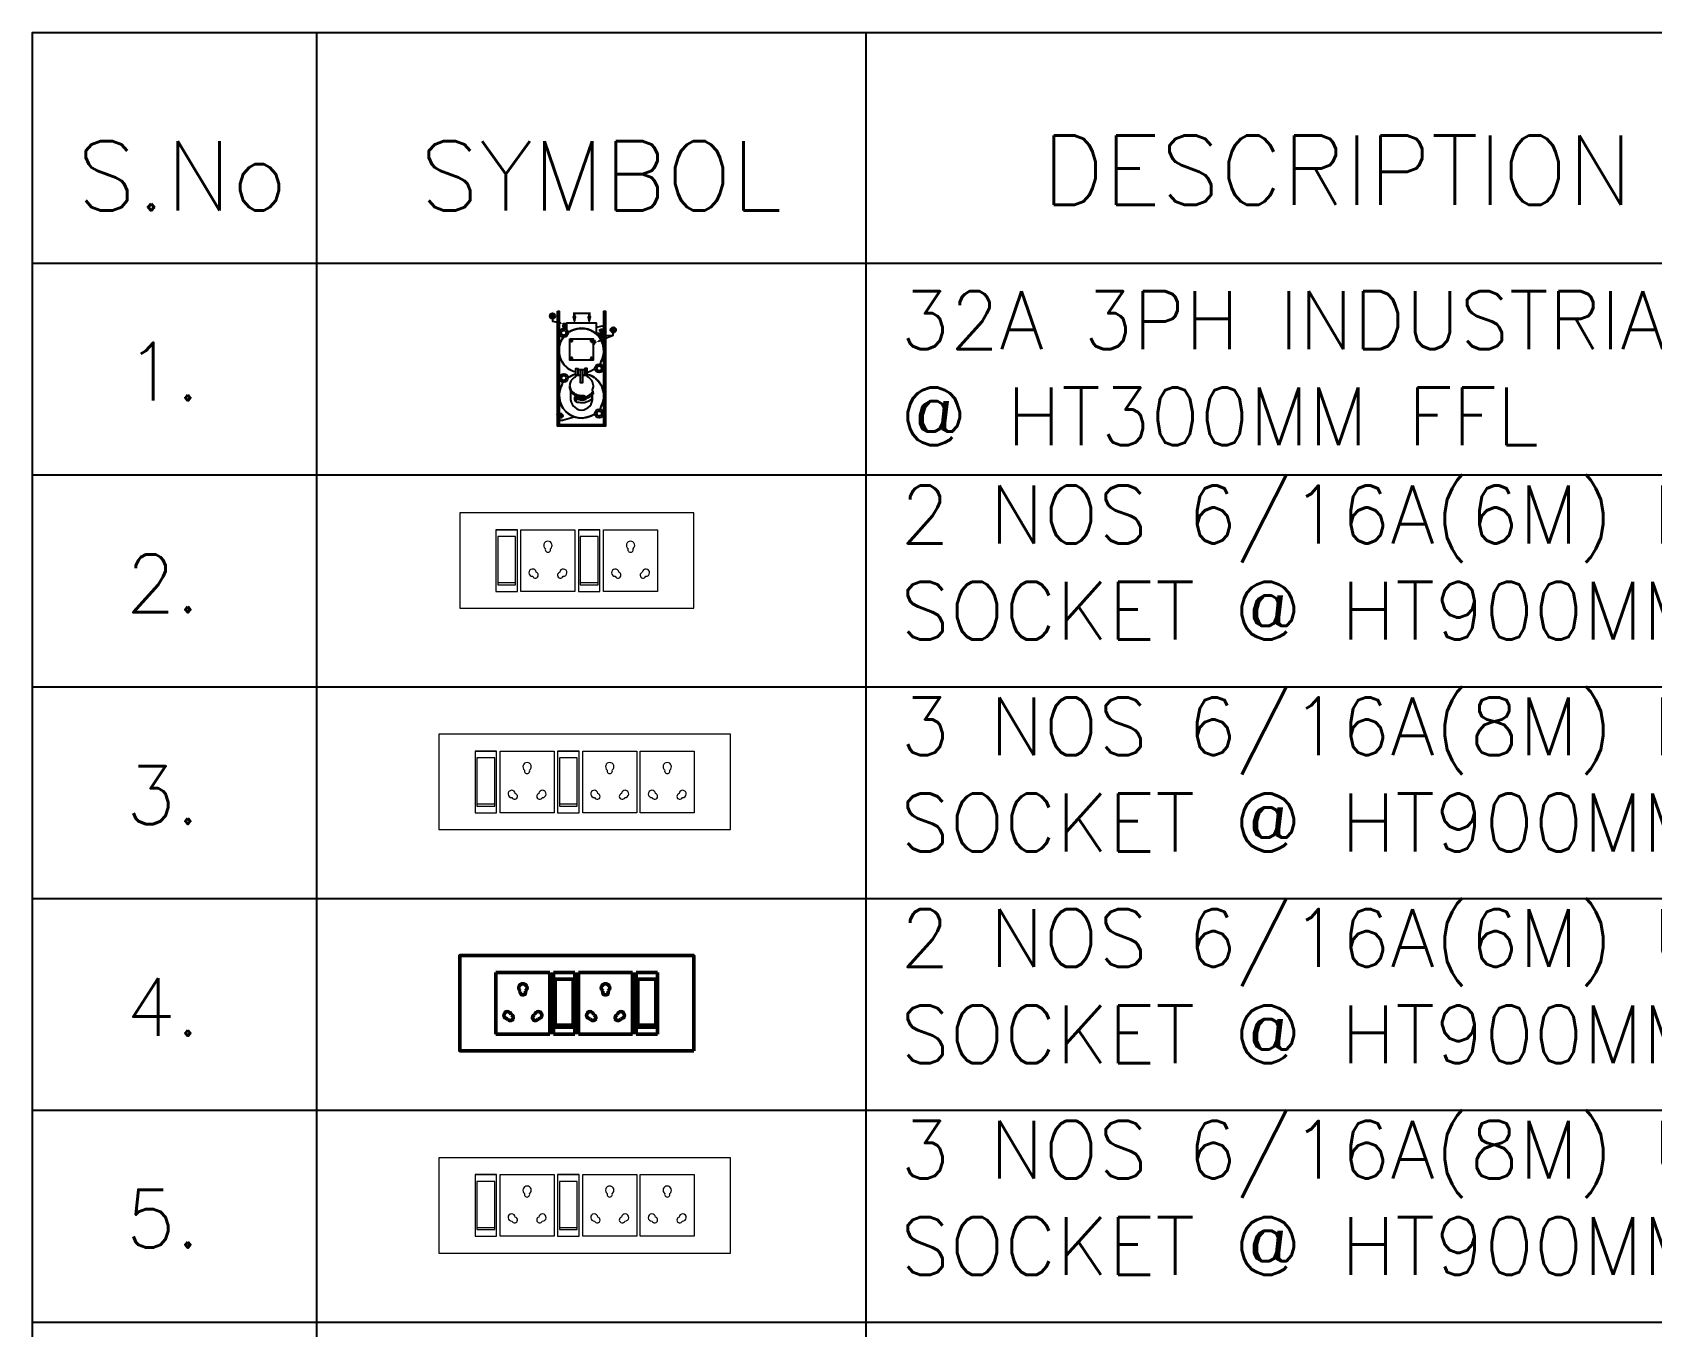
# Model space of a CAD drawing. Header units: millimetres. Extents: x 1327414 to 2124380, y -346496 to -91575.
# Drawn here: x 1661570 to 1665075, y -215384 to -212582 of the extents above; entities that cross this region are included whole.
import ezdxf

# ---------------------------------------------------------------- set-up
doc = ezdxf.new("R2010")
doc.units = ezdxf.units.MM
doc.header["$LTSCALE"] = 600
doc.header["$MEASUREMENT"] = 0
doc.linetypes.add('ACAD_ISO04W100', pattern=[30, 24, -3, 0, -3])
doc.linetypes.add('CONTINU', pattern=[0])
for name, color, linetype, lineweight in [('axes', 40, 'ACAD_ISO04W100', 25), ('ELE 32A 3PH INDUSTRIAL SOCKET', 1, 'Continuous', 20), ('ELE-2NOS OF 6-16 RAW POWER SOCKET', 1, 'Continuous', 20), ('ELE-3NOS 6-16A POWER SOCKET', 5, 'Continuous', 25), ('ELE. 2N0S OF 6-16 UPS SOCKETS', 191, 'Continuous', 15)]:
    doc.layers.add(name, color=color, linetype=linetype, lineweight=lineweight)
doc.layers.add('ELE-8M 6-16A UPS SOCKET', color=223, linetype='Continuous')
doc.layers.add('ELE-LIGHTING WIRRING', color=7, linetype='Continuous')
doc.styles.add('ROMANS', font='romans.shx')

# ---------------------------------------------------------------- blocks, each defined once
blk = doc.blocks.new('543WYH')
at = {"layer": 'ELE-2NOS OF 6-16 RAW POWER SOCKET', "color": 30, "linetype": 'ByBlock'}
for p, q in [((-123.5217769169249, -56.96345380821731), (-123.5217769169249, -90.77214946039021)), ((-26.47829865571111, -56.96345380821731), (-123.5217769169249, -56.96345380821731)), ((-26.47829865571111, -56.96345380821731), (-123.5217769169249, -56.96345380821731)), ((-112.9565595253371, -59.78084511263296), (-112.9565595253371, -87.95475815609097)), ((-37.04351604729891, -59.78084511263296), (-112.9565595253371, -59.78084511263296)), ((-109.5756899602711, -59.78084511263296), (-109.5756899602711, -87.95475815609097)), ((-37.04351604729891, -87.95475815609097), (-37.04351604729891, -59.78084511263296)), ((-26.47829865571111, -56.96345380821731), (-26.47829865571111, -90.77214946039021)), ((-26.47829865571111, -90.77214946039021), (-26.47829865571111, -56.96345380821731)), ((-123.5217769169249, -90.77214946039021), (-26.47829865571111, -90.77214946039021)), ((-123.5217769169249, -96.40693206898868), (-26.47829865571111, -96.40693206898868)), ((-123.5217769169249, -181.4217434299644), (-123.5217769169249, -96.40693206898868)), ((-112.9565595253371, -87.95475815609097), (-37.04351604729891, -87.95475815609097)), ((-26.47829865571111, -96.40693206898868), (-26.47829865571111, -181.4217434299644)), ((-26.47829865571111, -181.4217434299644), (-123.5217769169249, -181.4217434299644)), ((-123.5217769169249, -187.0565260385629), (-123.5217769169249, -220.8652216907358)), ((-26.47829865571111, -187.0565260385629), (-123.5217769169249, -187.0565260385629)), ((-26.47829865571111, -187.0565260385629), (-123.5217769169249, -187.0565260385629)), ((-112.9565595253371, -189.8739173429785), (-112.9565595253371, -218.047830386553)), ((-37.04351604729891, -189.8739173429785), (-112.9565595253371, -189.8739173429785)), ((-109.5756899602711, -189.8739173429785), (-109.5756899602711, -218.047830386553)), ((-37.04351604729891, -218.047830386553), (-37.04351604729891, -189.8739173429785)), ((-26.47829865571111, -187.0565260385629), (-26.47829865571111, -220.8652216907358)), ((-26.47829865571111, -220.8652216907358), (-26.47829865571111, -187.0565260385629)), ((-123.5217769169249, -220.8652216907358), (-26.47829865571111, -220.8652216907358)), ((-123.5217769169249, -311.5148156604264), (-123.5217769169249, -226.5000042994507)), ((-123.5217769169249, -226.5000042994507), (-26.47829865571111, -226.5000042994507)), ((-112.9565595253371, -218.047830386553), (-37.04351604729891, -218.047830386553)), ((-26.47829865571111, -226.5000042994507), (-26.47829865571111, -311.5148156604264)), ((-26.47829865571111, -311.5148156604264), (-123.5217769169249, -311.5148156604264)), ((-123.5217769169249, -402.164409630117), (-123.5217769169249, -317.1495982691413)), ((-123.5217769169249, -317.1495982691413), (-26.47829865571111, -317.1495982691413)), ((-26.47829865571111, -317.1495982691413), (-26.47829865571111, -402.164409630117)), ((-26.47829865571111, -402.164409630117), (-123.5217769169249, -402.164409630117))]:
    blk.add_line(p, q, dxfattribs=at)
blk.add_lwpolyline([(-150.0000377865508, -4.299450665712357e-06), (-150.0000377865508, -459.1278591387672), (-3.778655081987381e-05, -459.1278591387672), (-3.778655081987381e-05, -4.299450665712357e-06)], close=True, dxfattribs=at)
for centre, radius, start, end in [((-97.86541882064193, -119.1818274246762), 4.600757324911249, 112.6838099348948, 345.0951366623098), ((-93.9430803344585, -114.6872336358065), 5.702069884254543, 275.2689128867673, 182.510033704047), ((-57.6623558755964, -138.914337749593), 4.216839631109748, 71.40311952469378, 288.5968804753062), ((-51.0442146747373, -138.914337749593), 6.616767067349747, 217.1583653105455, 142.8416346886511), ((-97.86541882064193, -158.6468480741605), 4.600757324911249, 14.90486333769024, 247.3161900656643), ((-93.9430803344585, -163.141441863263), 5.702069884254543, 177.489966295953, 84.73108711323273), ((-97.86541882064193, -249.2748996550217), 4.600757324911249, 112.6838099348948, 345.0951366609087), ((-93.9430803344585, -244.780305866152), 5.702069884254543, 275.2689128867673, 182.5100337052157), ((-57.6623558755964, -269.0074099799385), 4.216839631109748, 71.40311952469378, 288.5968804753062), ((-51.0442146747373, -269.0074099799385), 6.616767067349747, 217.1583653105455, 142.8416346894545), ((-97.86541882064193, -288.7399203048553), 4.600757324911249, 14.90486333909126, 247.3161900651052), ((-93.9430803344585, -293.234514093725), 5.702069884254543, 177.4899662947843, 84.73108711323273), ((-93.9430803344585, -335.4298998358427), 5.702069884254543, 275.2689128867673, 182.5100337052157), ((-97.86541882064193, -339.9244936248288), 4.600757324911249, 112.6838099343357, 345.0951366623098), ((-57.6623558755964, -359.6570039496291), 4.216839631109748, 71.40311952469378, 288.5968804753062), ((-51.0442146747373, -359.6570039496291), 6.616767067349747, 217.1583653105455, 142.8416346894545), ((-97.86541882064193, -379.3895142744295), 4.600757324911249, 14.90486333769024, 247.3161900656643), ((-93.9430803344585, -383.8841080634156), 5.702069884254543, 177.4899662947843, 84.73108711323273)]:
    blk.add_arc(centre, radius, start, end, dxfattribs=at)
blk = doc.blocks.new('543E')
at = {"layer": 'ELE. 2N0S OF 6-16 UPS SOCKETS', "color": 72, "linetype": 'ByBlock'}
for p, q in [((-123.5217769159935, -56.96349896851461), (-123.5217769159935, -90.77219462010544)), ((-26.47829865524545, -56.96349896851461), (-123.5217769159935, -56.96349896851461)), ((-26.47829865524545, -56.96349896851461), (-123.5217769159935, -56.96349896851461)), ((-112.9565595248714, -59.78089027281385), (-112.9565595248714, -87.9548033158062)), ((-37.04351604636759, -59.78089027281385), (-112.9565595248714, -59.78089027281385)), ((-109.5756899598055, -59.78089027281385), (-109.5756899598055, -87.9548033158062)), ((-37.04351604636759, -87.9548033158062), (-37.04351604636759, -59.78089027281385)), ((-26.47829865524545, -56.96349896851461), (-26.47829865524545, -90.77219462010544)), ((-26.47829865524545, -90.77219462010544), (-26.47829865524545, -56.96349896851461)), ((-123.5217769159935, -90.77219462010544), (-26.47829865524545, -90.77219462010544)), ((-123.5217769159935, -96.40697722870391), (-26.47829865524545, -96.40697722870391)), ((-123.5217769159935, -181.4217885899125), (-123.5217769159935, -96.40697722870391)), ((-112.9565595248714, -87.9548033158062), (-37.04351604636759, -87.9548033158062)), ((-26.47829865524545, -96.40697722870391), (-26.47829865524545, -181.4217885899125)), ((-26.47829865524545, -181.4217885899125), (-123.5217769159935, -181.4217885899125)), ((-123.5217769159935, -187.0565711985109), (-123.5217769159935, -220.8652668508003)), ((-26.47829865524545, -187.0565711985109), (-123.5217769159935, -187.0565711985109)), ((-26.47829865524545, -187.0565711985109), (-123.5217769159935, -187.0565711985109)), ((-112.9565595248714, -189.8739625028102), (-112.9565595248714, -218.047875546501)), ((-37.04351604636759, -189.8739625028102), (-112.9565595248714, -189.8739625028102)), ((-109.5756899598055, -189.8739625028102), (-109.5756899598055, -218.047875546501)), ((-37.04351604636759, -218.047875546501), (-37.04351604636759, -189.8739625028102)), ((-26.47829865524545, -187.0565711985109), (-26.47829865524545, -220.8652668508003)), ((-26.47829865524545, -220.8652668508003), (-26.47829865524545, -187.0565711985109)), ((-123.5217769159935, -220.8652668508003), (-26.47829865524545, -220.8652668508003)), ((-123.5217769159935, -311.5148608206073), (-123.5217769159935, -226.5000494593987)), ((-123.5217769159935, -226.5000494593987), (-26.47829865524545, -226.5000494593987)), ((-112.9565595248714, -218.047875546501), (-37.04351604636759, -218.047875546501)), ((-26.47829865524545, -226.5000494593987), (-26.47829865524545, -311.5148608206073)), ((-26.47829865524545, -311.5148608206073), (-123.5217769159935, -311.5148608206073)), ((-123.5217769159935, -402.1644547904143), (-123.5217769159935, -317.1496434292058)), ((-123.5217769159935, -317.1496434292058), (-26.47829865524545, -317.1496434292058)), ((-26.47829865524545, -317.1496434292058), (-26.47829865524545, -402.1644547904143)), ((-26.47829865524545, -402.1644547904143), (-123.5217769159935, -402.1644547904143))]:
    blk.add_line(p, q, dxfattribs=at)
blk.add_lwpolyline([(-150.0000377856195, -4.945939872413874e-05), (-150.0000377856195, -459.1279042988317), (-3.778561949729919e-05, -459.1279042988317), (-3.778561949729919e-05, -4.945939872413874e-05)], close=True, dxfattribs=at)
for centre, radius, start, end in [((-97.86541882017627, -119.1818725845078), 4.60075732491125, 112.683809928426, 345.0951366623096), ((-93.94308033399284, -114.6872787954053), 5.702069884254543, 275.2689128915341, 182.510033707553), ((-57.66235587513074, -138.9143829093082), 4.216839631109748, 71.40311952469379, 288.5968804753062), ((-51.04421467427164, -138.9143829093082), 6.616767067349747, 217.1583653161947, 142.8416346902578), ((-97.86541882017627, -158.6468932341086), 4.60075732491125, 14.90486333769031, 247.316190071574), ((-93.94308033399284, -163.1414870232111), 5.702069884254543, 177.4899662994587, 84.73108710846594), ((-97.86541882017627, -249.2749448152026), 4.60075732491125, 112.683809928426, 345.0951366623096), ((-93.94308033399284, -244.7803510261001), 5.702069884254543, 275.2689128915341, 182.510033707553), ((-57.66235587513074, -269.007455140003), 4.216839631109748, 71.40311952469392, 288.5968804753061), ((-51.04421467427164, -269.007455140003), 6.616767067349747, 217.1583653097421, 142.841634690258), ((-97.86541882017627, -288.7399654648034), 4.60075732491125, 14.90486333769031, 247.3161900715739), ((-93.94308033399284, -293.2345592539059), 5.702069884254543, 177.4899662924471, 84.73108710846597), ((-93.94308033399284, -335.4299449959071), 5.702069884254543, 275.268912891534, 182.5100337075529), ((-97.86541882017627, -339.9245387850096), 4.60075732491125, 112.6838099284261, 345.0951366623096), ((-57.66235587513074, -359.65704910981), 4.216839631109748, 71.40311952469392, 288.5968804753061), ((-51.04421467427164, -359.65704910981), 6.616767067349747, 217.1583653097421, 142.8416346838053), ((-97.86541882017627, -379.3895594346104), 4.60075732491125, 14.90486333769031, 247.3161900715739), ((-93.94308033399284, -383.8841532237129), 5.702069884254543, 177.4899662924471, 84.73108710846597)]:
    blk.add_arc(centre, radius, start, end, dxfattribs=at)
blk = doc.blocks.new('RTUH 6U')
at = {"layer": 'ELE-2NOS OF 6-16 RAW POWER SOCKET', "color": 30, "ltscale": 300}
for p, q in [((-311.5148522858508, -26.47821136575658), (-226.5000409251079, -26.47821136575658)), ((-311.5148522858508, -123.5216896266211), (-311.5148522858508, -26.47821136575658)), ((-226.5000409251079, -26.47821136575658), (-226.5000409251079, -123.5216896266211)), ((-187.0565626639873, -26.47821136575658), (-220.8652583165094, -26.47821136575658)), ((-220.8652583165094, -26.47821136575658), (-220.8652583165094, -123.5216896266211)), ((-189.8739539682865, -37.04342875699513), (-218.0478670122102, -37.04342875699513)), ((-218.0478670122102, -37.04342875699513), (-218.0478670122102, -112.9564722352661)), ((-189.8739539682865, -40.42429832229391), (-218.0478670122102, -40.42429832229391)), ((-189.8739539682865, -112.9564722352661), (-189.8739539682865, -37.04342875699513)), ((-187.0565626639873, -123.5216896266211), (-187.0565626639873, -26.47821136575658)), ((-187.0565626639873, -123.5216896266211), (-187.0565626639873, -26.47821136575658)), ((-181.4217800553888, -123.5216896266211), (-181.4217800553888, -26.47821136575658)), ((-181.4217800553888, -26.47821136575658), (-96.40696869464591, -26.47821136575658)), ((-96.40696869464591, -26.47821136575658), (-96.40696869464591, -123.5216896266211)), ((-56.96349043352529, -26.47821136575658), (-90.77218608604744, -26.47821136575658)), ((-90.77218608604744, -26.47821136575658), (-90.77218608604744, -123.5216896266211)), ((-59.78088173829019, -37.04342875699513), (-87.9547947817482, -37.04342875699513)), ((-87.9547947817482, -37.04342875699513), (-87.9547947817482, -112.9564722352661)), ((-59.78088173829019, -40.42429832229391), (-87.9547947817482, -40.42429832229391)), ((-59.78088173829019, -112.9564722352661), (-59.78088173829019, -37.04342875699513)), ((-56.96349043352529, -123.5216896266211), (-56.96349043352529, -26.47821136575658)), ((-56.96349043352529, -123.5216896266211), (-56.96349043352529, -26.47821136575658)), ((-226.5000409251079, -123.5216896266211), (-311.5148522858508, -123.5216896266211)), ((-187.0565626639873, -123.5216896266211), (-220.8652583165094, -123.5216896266211)), ((-220.8652583165094, -123.5216896266211), (-187.0565626639873, -123.5216896266211)), ((-218.0478670122102, -112.9564722352661), (-189.8739539682865, -112.9564722352661)), ((-96.40696869464591, -123.5216896266211), (-181.4217800553888, -123.5216896266211)), ((-56.96349043352529, -123.5216896266211), (-90.77218608604744, -123.5216896266211)), ((-90.77218608604744, -123.5216896266211), (-56.96349043352529, -123.5216896266211)), ((-87.9547947817482, -112.9564722352661), (-59.78088173829019, -112.9564722352661))]:
    blk.add_line(p, q, dxfattribs=at)
blk.add_lwpolyline([(-4.092510789632797e-05, 4.950386937707663e-05), (-368.4783017947339, 4.950386937707663e-05), (-368.4783017947339, -149.9999504961306), (-4.092510789632797e-05, -149.9999504961306)], close=True, dxfattribs=at)
for centre, radius, start, end in [((-293.2345507191494, -56.05690794810653), 5.702069884256065, 87.48996629468185, 354.7310871131253), ((-288.7399569302797, -52.13456946169026), 4.600757324912477, 284.9048633383454, 157.3161900704558), ((-249.274936280679, -52.13456946169026), 4.600757324912477, 22.68380993221952, 255.0951366616546), ((-244.7803424918093, -56.05690794810653), 5.702069884256065, 185.2689128868746, 92.51003370531816), ((-163.1414784886874, -56.05690794810653), 5.702069884256065, 87.48996629468185, 354.7310871131253), ((-158.6468846998177, -52.13456946169026), 4.600757324912477, 284.9048633383454, 157.3161900677805), ((-119.181864050217, -52.13456946169026), 4.600757324912477, 22.68380993221952, 255.0951366616546), ((-114.6872702613473, -56.05690794810653), 5.702069884256065, 185.2689128868746, 92.51003370531816), ((-269.0074466057122, -98.95577360759489), 6.616767067351513, 127.1583653105455, 52.84163468502312), ((-269.0074466057122, -92.33763240661938), 4.216839631110872, 341.4031195241894, 198.5968804773098), ((-138.9143743752502, -98.95577360759489), 6.616767067351513, 127.1583653105455, 52.84163468502312), ((-138.9143743752502, -92.33763240661938), 4.216839631110872, 341.4031195241894, 198.5968804773098)]:
    blk.add_arc(centre, radius, start, end, dxfattribs=at)
blk = doc.blocks.new('5Y3AQY')
at = {"layer": 'ELE. 2N0S OF 6-16 UPS SOCKETS', "color": 72, "lineweight": 50}
for p, q in [((-311.5148131554015, -26.47821136575658), (-277.706117503345, -26.47821136575658)), ((-311.5148131554015, -123.5216896266211), (-311.5148131554015, -26.47821136575658)), ((-311.5148131554015, -123.5216896266211), (-311.5148131554015, -26.47821136575658)), ((-308.6974218511023, -37.04342875699513), (-280.5235088076442, -37.04342875699513)), ((-308.6974218511023, -112.9564722352661), (-308.6974218511023, -37.04342875699513)), ((-308.6974218511023, -40.42429832229391), (-280.5235088076442, -40.42429832229391)), ((-280.5235088076442, -37.04342875699513), (-280.5235088076442, -112.9564722352661)), ((-277.706117503345, -26.47821136575658), (-277.706117503345, -123.5216896266211)), ((-272.0713348947465, -26.47821136575658), (-272.0713348947465, -123.5216896266211)), ((-187.0565235340036, -26.47821136575658), (-272.0713348947465, -26.47821136575658)), ((-187.0565235340036, -123.5216896266211), (-187.0565235340036, -26.47821136575658)), ((-181.4217409249395, -26.47821136575658), (-147.613045272883, -26.47821136575658)), ((-181.4217409249395, -123.5216896266211), (-181.4217409249395, -26.47821136575658)), ((-181.4217409249395, -123.5216896266211), (-181.4217409249395, -26.47821136575658)), ((-178.6043496206403, -37.04342875699513), (-150.4304365771823, -37.04342875699513)), ((-178.6043496206403, -112.9564722352661), (-178.6043496206403, -37.04342875699513)), ((-178.6043496206403, -40.42429832229391), (-150.4304365771823, -40.42429832229391)), ((-150.4304365771823, -37.04342875699513), (-150.4304365771823, -112.9564722352661)), ((-147.613045272883, -26.47821136575658), (-147.613045272883, -123.5216896266211)), ((-56.963451303076, -26.47821136575658), (-141.9782626642846, -26.47821136575658)), ((-141.9782626642846, -26.47821136575658), (-141.9782626642846, -123.5216896266211)), ((-56.963451303076, -123.5216896266211), (-56.963451303076, -26.47821136575658)), ((-311.5148131554015, -123.5216896266211), (-277.706117503345, -123.5216896266211)), ((-277.706117503345, -123.5216896266211), (-311.5148131554015, -123.5216896266211)), ((-280.5235088076442, -112.9564722352661), (-308.6974218511023, -112.9564722352661)), ((-272.0713348947465, -123.5216896266211), (-187.0565235340036, -123.5216896266211)), ((-181.4217409249395, -123.5216896266211), (-147.613045272883, -123.5216896266211)), ((-147.613045272883, -123.5216896266211), (-181.4217409249395, -123.5216896266211)), ((-150.4304365771823, -112.9564722352661), (-178.6043496206403, -112.9564722352661)), ((-141.9782626642846, -123.5216896266211), (-56.963451303076, -123.5216896266211))]:
    blk.add_line(p, q, dxfattribs=at)
blk.add_lwpolyline([(-368.4782626642846, 4.950386937707663e-05), (-1.794658601284027e-06, 4.950386937707663e-05), (-1.794658601284027e-06, -149.999950496247), (-368.4782626642846, -149.999950496247)], close=True, dxfattribs=at)
for centre, radius, start, end in [((-253.7910333280452, -56.05690794810653), 5.702069884257259, 87.48996629468185, 354.7310871131253), ((-249.2964395391755, -52.13456946169026), 4.600757324913441, 284.9048633383454, 157.3161900691182), ((-209.8314188895747, -52.13456946169026), 4.600757324913441, 22.68380993088185, 255.0951366616546), ((-205.3368251002394, -56.05690794810653), 5.702069884257259, 185.2689128868746, 92.51003370531816), ((-123.6979610975832, -56.05690794810653), 5.702069884257259, 87.48996629468185, 354.7310871131253), ((-119.2033673087135, -52.13456946169026), 4.600757324913441, 284.9048633383454, 157.3161900691182), ((-79.73834665864706, -52.13456946169026), 4.600757324913441, 22.68380993088185, 255.0951366616546), ((-75.24375286977738, -56.05690794810653), 5.702069884257259, 185.2689128868746, 92.51003370531816), ((-229.5639292141423, -98.95577360759489), 6.616767067352899, 127.1583653105455, 52.84163468945445), ((-229.5639292141423, -92.33763240673579), 4.216839631111756, 341.4031195226902, 198.5968804773098), ((-99.47085698368028, -98.95577360759489), 6.616767067352899, 127.1583653105455, 52.84163468945445), ((-99.47085698368028, -92.33763240673579), 4.216839631111756, 341.4031195226902, 198.5968804773098)]:
    blk.add_arc(centre, radius, start, end, dxfattribs=at)
blk = doc.blocks.new('32A 1PH INDUSTRIAL SOCKETS')
at = {"layer": 'ELE 32A 3PH INDUSTRIAL SOCKET'}
for points in [[(-366.4831530880183, 46.7129299818771), (-366.0455612763762, 46.7129299818771), (-365.8267653705552, 47.15052179363556), (-366.0455612763762, 47.58811360492837), (-366.4831530880183, 47.80690951074939), (-366.9207448996603, 47.58811360492837), (-366.9207448996603, 47.15052179363556), (-366.9207448996603, 46.7129299818771)], [(-366.4831530880183, 45.18136547913309), (-366.0455612763762, 45.18136547913309), (-365.8267653705552, 45.61895729077514), (-366.0455612763762, 46.05654910206795), (-366.4831530880183, 46.27534500788897), (-366.9207448996603, 46.05654910206795), (-366.9207448996603, 45.61895729077514), (-366.9207448996603, 45.18136547913309)]]:
    blk.add_hatch(color=1, dxfattribs=at).paths.add_polyline_path(points)
at = {"layer": 'ELE 32A 3PH INDUSTRIAL SOCKET', "color": 1, "lineweight": 25}
for points in [[(-425.9956244123168, 135.5440978048136), (-425.9956244123168, 138.6072281785309), (-425.9956244123168, 141.6703571844846)], [(-422.7136940308847, 133.5749319181778), (-422.7136940308847, 138.6072281785309), (-422.7136940308847, 143.8583244468318)], [(-411.773898743093, 138.6072281785309), (-418.7753608897328, 138.6072281785309), (-418.7753608897328, 147.1402548283804)], [(-407.1791628422216, 88.06538488774095), (-426.4332257960923, 88.06538488774095)], [(-418.7753608897328, 138.6072281785309), (-418.7753608897328, 130.0742001609178)], [(-416.587393627502, 98.12997740809806), (-416.587393627502, 75.59398407256231)], [(-412.6490604863502, 106.0066423226381), (-360.7944540684111, 92.00367700424977)], [(-395.1454058028758, 109.7261754553765), (-397.1145716896281, 138.6072281785309), (-408.0543669774197, 138.6072281785309)], [(-404.1160338367335, 103.5998750519939), (-404.1160338367335, 64.87298879271839)], [(-400.3965020710602, 90.47211113385856), (-390.3319109184667, 80.18871860555373)], [(-397.770974448882, 93.09768114774488), (-387.7063409043476, 82.81424622761551)], [(-369.983884844929, 73.62485921010375), (-397.1145716896281, 138.6072281785309)], [(-132.8091188985854, 97.25481429719366), (-329.2878326992504, 97.25481429719366)], [(-495.13512789784, 31.83480292058084), (-476.5374677032232, 31.83480292058084), (-476.5374677032232, 28.99047392257489), (-458.1586499088444, 34.02277018292807), (-476.5374677032232, 39.27386645122897), (-476.5374677032232, 36.42953745357227), (-495.13512789784, 36.42953745357227)], [(-401.9280665740371, 64.87298879271839), (-448.9692191318609, 64.87298879271839), (-448.9692191318609, -64.87299016036559), (-420.5257267681882, -64.87299016036559)], [(-373.9222179860808, 55.0271990156034), (-374.1410179943778, 53.27683313691523), (-373.9222179860808, 51.74526863405481), (-373.7034166106023, 50.65126312302891)], [(-369.7650834694505, 60.27829528402071), (-371.2966479724273, 59.40309114847332), (-372.3906521159224, 58.09032802120782), (-373.0470138513483, 57.21516627795063)], [(-372.3906521159224, 52.40162900171708), (-372.6094124671072, 53.27683313691523), (-372.3906521159224, 55.0271990156034), (-371.7342493562028, 56.55876351846382), (-368.4523203424178, 53.05803176132031)], [(-372.3906521159224, 48.46329586068168), (-371.2966479724273, 47.36933274136391), (-369.7650834694505, 46.49412997392938), (-368.6711203507148, 46.05656961421482)], [(-371.7342493562028, 50.21366173948627), (-370.8590465886518, 48.90089861187153), (-369.546282093972, 48.02573550096713), (-368.4523203424178, 47.58813411742449)], [(-366.4831530880183, 59.62189252441749), (-368.0147175909951, 59.40309114847332), (-369.546282093972, 58.74673078081105), (-370.4214862291701, 58.09032802120782)], [(-369.546282093972, 58.74673078081105), (-366.2643517125398, 55.24599902355112)], [(-362.9824226982892, 60.27829528402071), (-364.732787209563, 60.93465565168299), (-366.4831530880183, 61.15345702727791), (-367.5771162072197, 60.93465565168299)], [(-366.7019544634968, 51.52646725811064), (-363.2012227065861, 48.02573550096713)], [(-366.4831530880183, 47.15053273341618), (-364.9515885850415, 47.36933274136391), (-363.4199816901237, 48.02573550096713), (-362.5448199468665, 48.6820972362766)], [(-366.4831530880183, 45.61896823020652), (-364.732787209563, 45.8377682386199), (-362.9824226982892, 46.49412997392938), (-362.107218563091, 46.93173135782126)], [(-364.513987201266, 53.71439349662978), (-361.0132554438896, 50.21366173948627), (-360.5756540601142, 51.74526863405481), (-360.3568526846357, 53.27683313691523), (-360.3568526846357, 54.37079625611659)], [(-361.0132554438896, 56.55876351846382), (-362.107218563091, 57.65272527001798), (-363.4199816901237, 58.74673078081105), (-364.2951858253218, 59.1842911405256)], [(-358.8252881816588, 55.0271990156034), (-359.4816909409128, 56.77756352641154), (-360.3568526846357, 58.09032802120782), (-361.2320568198338, 58.96553078910802)], [(-360.3568526846357, 48.46329586068168), (-359.4816909409128, 49.99486036342569), (-358.8252881816588, 51.74526863405481), (-358.8252881816588, 52.83923038572539)], [(-221.2026648260653, 24.61453939788043), (-251.8340834272094, 24.61453939788043), (-251.8340834272094, 15.20634963712655), (-221.2026648260653, 15.20634963712655)], [(-242.2070717788301, 61.5910584111698), (-243.7386431191117, 60.27828297647648), (-245.0514185540378, 58.74671163631137), (-245.9266021768562, 56.99634439032525), (-246.3641939884983, 55.02718123840168), (-246.5829898943193, 52.83922218065709), (-246.1453980826773, 50.87005902884994), (-245.2702144593932, 49.11969178286381)], [(-246.145404919982, 15.20634963712655), (-246.145404919982, -15.42510998889338)], [(-246.145404919982, 3.61015158938244), (-189.258461217396, 3.61015158938244), (-189.258461217396, -3.828911941265687), (-246.145404919982, -3.828911941265687)], [(-235.2056096317247, 24.61453939788043), (-236.9559755106457, 30.95963980967645), (-239.3627222687937, 37.08594021317549), (-242.2070717788301, 43.21219959238078), (-245.2702226643451, 49.11969862016849), (-242.6446526506916, 44.52496271952987)], [(-222.2966484571807, 24.61453939788043), (-222.2966484571807, 15.20634963712655)], [(-173.5051505328156, -51.96402761817444), (-171.7547832867131, -51.96402761817444), (-167.1600692658685, -51.74523171235342), (-162.7841511503793, -50.87004808941856), (-158.6270289411768, -49.77606856054626), (-154.4699067319743, -48.02570131444372), (-150.3127858899534, -45.83774225681555), (-146.374458218459, -42.99339548184071), (-142.6549291880801, -39.93025280162692), (-139.3729906016961, -36.64831421501003), (-136.3098451863043, -32.70998791127931), (-133.6842943169177, -28.7716629751958), (-131.4963379944675, -24.39574349252507), (-129.7459693807177, -20.01982400985435), (-128.2143994080834, -15.2063168179011), (-127.1204212466255, -10.17401098529808), (-126.4640280595049, -5.141701050684787), (-126.2452335213311, -0.109400687739253), (-126.4640280595049, 3.828926983173005), (-126.682823965326, 7.5484587487299)], [(-152.2819627164863, 48.6820972362766), (-140.904564677272, 50.43246311508119), (-137.8414151589386, 47.80693549301941), (-134.7782861529849, 44.96256547071971), (-131.9339366434142, 42.11823647306301), (-128.8707857578993, 37.96110332407989), (-126.0264376155101, 33.80396880733315), (-123.4008881137706, 29.20927529851906), (-121.4317222270183, 24.3957804137608), (-119.9001577240415, 19.58224313752726), (-126.6828390075825, 7.548484730534256), (-134.3406834015623, 9.517651984933764)], [(-128.2144048777409, 20.67624728102237), (-119.9001577240415, 19.58224313752726)], [(-106.9911951818503, -24.17693801445421), (-114.4302600799128, -29.64683565835003), (-126.4640389992855, -29.64683565835003), (-119.0249741012231, -24.17693801445421), (-117.2746095899493, -18.26943898655009), (-115.9618245828897, -12.14313858316746), (-115.0866423272528, -6.235680579557084), (-114.8678614636883, -0.1093801757087931), (-115.0866423272528, 4.922916084295139), (-115.5242437114939, 9.955212344648317), (-116.3994259671308, 14.76874825323466), (-117.4934095982462, 19.58224313752726), (-121.2129413634539, 14.54994687763974), (-122.7445072336122, 14.54994687763974)], [(-126.4640389992855, -29.64683565835003), (-123.8384908651933, -23.52053525485098), (-122.088124986738, -17.831836235011), (-120.7753399796784, -11.92437823140062), (-119.9001577240415, -6.016879203496501), (-119.681356348563, -0.1093801757087931), (-119.9001577240415, 4.922916084295139), (-120.337759107817, 9.736451992881484), (-121.2129413634539, 14.54994687763974)], [(-120.1189577323385, 19.58224313752726), (-117.4934095982462, 19.58224313752726)], [(-495.13512789784, -33.14756604819559), (-476.5374677032232, -33.14756604819559), (-476.5374677032232, -35.99189504585229), (-458.1586499088444, -30.95959878549911), (-476.5374677032232, -25.70850251719821), (-476.5374677032232, -28.55283151485492), (-495.13512789784, -28.55283151485492)], [(-428.621194426436, -64.87299016036559), (-428.621194426436, -78.21955271926709), (-436.0602579568513, -78.21955271926709), (-436.0602579568513, -76.25038683216553), (-439.5609897142276, -76.25038683216553), (-439.5609897142276, -78.21955271926709), (-447.0000532451086, -78.21955271926709), (-447.0000532451086, -64.87299016036559)], [(-428.621194426436, -67.06091503123753), (-447.0000532451086, -67.06091503123753)], [(-435.6226565730758, -70.78048918826971), (-440.4361514574848, -67.06091503123753)], [(-437.8106238357723, -84.12696969823446), (-437.8106238357723, -62.68502289801836)], [(-221.2026648260653, -24.6145393983461), (-251.8340834272094, -24.6145393983461), (-251.8340834272094, -15.42510998889338), (-221.2026648260653, -15.42510998889338)], [(-226.8913624780253, -24.6145393983461), (-225.1409965995699, -30.95959878549911), (-222.7342293290421, -37.30470056494232), (-220.1086811949499, -43.2121585685527), (-216.8267508130521, -49.1196575963404), (-220.3274812027812, -42.77459820883814), (-223.1718307128176, -36.21069642144721)], [(-222.2966484571807, -15.42510998889338), (-222.2966484571807, -24.6145393983461)], [(-221.2026648260653, -3.828911941265687), (-221.2026648260653, -25.92730389279313), (-214.8575835586525, -25.92730389279313), (-212.6696245013736, -29.64683429070283), (-210.481665443629, -33.14756878314074), (-207.856114574708, -36.64830327511299), (-204.355380082503, -39.93024186172988), (-200.8546455902979, -42.99338454206008), (-196.9163192864507, -45.83773131691851), (-192.7591984444298, -48.0256903746631), (-189.0396666792221, -49.5572630824754), (-185.101340375375, -50.65124124358408), (-181.1630127043463, -51.52642349945381), (-177.2246877681464, -51.96401804604102)], [(-219.8898798190057, -61.59101738734171), (-218.3583084787242, -60.49703785846941), (-217.0455330442637, -58.74667061248329), (-216.1703494209796, -56.9963033660315), (-215.7327576098032, -55.02714021422435), (-215.7327576098032, -53.05797706230078), (-215.9515535151586, -51.08881391084287), (-216.8267371384427, -49.11965075903572)], [(-486.8209012560546, -123.2914559742203), (-486.8209012560546, -126.3545863474719), (-486.8209012560546, -129.4177987695439)], [(-483.5389708746225, -121.322290087468), (-483.5389708746225, -126.3545863474719), (-483.5389708746225, -131.6057236399502)], [(-479.8194391089492, -134.8876964134397), (-479.8194391089492, -117.8215583303245)], [(-472.8179345703684, -126.3545863474719), (-479.8194391089492, -126.3545863474719)], [(-468.8796438211575, -126.3545863474719), (-457.9398485329002, -126.3545863474719), (-450.0631822510622, -91.56603322934825)], [(-428.621194426436, -70.78048918826971), (-447.0000532451086, -70.78048918826971)], [(-132.8091188985854, -97.47353225713596), (-329.2878326992504, -97.47353225713596)], [(-48.57269791606814, -106.0065602742834), (-100.864916658029, -92.00363461324014)], [(-57.98091776156798, -88.06530283938628), (-33.91337086260319, -88.06530283938628)], [(-44.63436477538198, -98.34873639221769), (-44.63436477538198, -78.21955271926709)]]:
    blk.add_lwpolyline(points, dxfattribs=at)
at = {"layer": 'ELE 32A 3PH INDUSTRIAL SOCKET', "color": 1, "lineweight": 25, "ltscale": 0.2250000625000004}
blk.add_lwpolyline([(-501.4802283095196, -104.0374764358858), (-501.4802283095196, -97.47353225713596), (-6.782673078589141, -97.47353225713596), (-6.782673078589141, 97.25481429719366), (-501.4802283095196, 97.25481429719366), (-501.4802283095196, 104.0374764358858), (0, 104.0374764358858), (0, -104.0374764358858)], close=True, dxfattribs=at)
at = {"layer": 'ELE 32A 3PH INDUSTRIAL SOCKET', "color": 1, "lineweight": 25}
for points in [[(-411.773898743093, 106.0066423226381, 0.5809459712865267), (-434.5286510623991, 83.25184897880536), (-429.4963561696932, 64.87298879271839)], [(-416.587393627502, -61.59101738734171), (-415.0558222872205, -60.49703785846941), (-413.74304685276, -58.74667061248329), (-412.8678632294759, -56.9963033660315), (-412.2114755124785, -55.02714021422435), (-412.2114755124785, -53.05797706230078), (-412.6490673236549, -51.08881391084287), (-413.524250946939, -49.11965075903572, -0.770114906196326), (-280.2775552785024, 84.12705174670555, 0.770114906196326), (-413.5242646215484, -49.1196575963404)], [(-235.2056000595912, -24.61450931360014, -2.970686693376063), (-280.2775552785024, 84.12705174670555), (-278.3083921265788, 83.25186812365428), (-276.3392289751209, 82.81427631201223), (-274.3700658231974, 82.81427631201223), (-272.4009026712738, 83.47066402912606), (-270.6505354251713, 84.34584765252657), (-268.9001681790687, 85.65862308687065), (-267.8061886504292, 87.190194427385)], [(-226.8913624780253, 24.61456537980121, -0.4949018048006237), (-83.58004010282457, 84.12705174670555), (-81.82967285672203, 83.25186812365428), (-79.86050970479846, 82.81427631201223), (-77.67255064751953, 82.81427631201223), (-75.70338749559596, 83.47066402912606), (-73.95302024949342, 84.34584765252657), (-72.4214489092119, 85.65862308687065), (-71.10867347475141, 87.190194427385)], [(-177.2246822980233, -51.96402761817444), (-173.2863696692511, -51.52642623428255), (-169.3480365280993, -50.65122209920082), (-165.6285047628917, -49.55725897988304), (-161.908972997684, -48.02569447713904), (-157.7518603601493, -45.83772721479181), (-153.8135272189975, -42.99339958443306), (-150.0939954537898, -39.9302281870041), (-146.8120650723577, -36.6482978053391), (-143.7489141868427, -32.7099646643037), (-141.1233660527505, -28.77163152315188), (-138.9353987905197, -24.39573938993271), (-137.1850329115987, -20.01980349770747), (-135.6534684086218, -15.20630861294921), (-134.5594847775064, -10.17401372059248), (-133.9031025301665, -5.14167506841477), (-133.6843025218695, -0.1093801757087931), (-133.9031025301665, 4.704114708700217), (-134.3406834015623, 9.517651984933764), (-128.2144048777409, 20.67624728102237), (-129.7459693807177, 25.27094215748366), (-131.9339366434142, 29.42807530646678), (-134.5594847775064, 33.58516743173823), (-137.6226342953742, 37.30470056447666), (-140.904564677272, 40.586671970319), (-144.4052964341827, 43.64980097627267), (-148.3436295753345, 46.27537098980974), (-152.2819627164863, 48.6820972362766), (-156.4390753535554, 47.15053273341618), (-158.1894412320107, 48.02573550096713), (-162.3465743814595, 49.7761013796553), (-166.5036883861758, 50.87006449850742), (-170.8796023987234, 51.74526863405481), (-175.4743164195679, 51.9640276178252, 0.2788740811943846), (-214.8575835586525, 25.92734491697047), (-221.2026648260653, 25.92734491697047), (-221.2026648260653, 3.61015158938244)], [(-45.50954703055322, 61.5910584111698), (-47.25991427665576, 60.27828297647648), (-48.35389380576089, 58.74671163631137), (-49.44787333440036, 56.99634439032525), (-49.88546514557675, 55.02718123840168), (-49.88546514557675, 52.83922218065709), (-49.44787333440036, 50.87005902884994), (-48.57268971111625, 49.11969178286381, -0.770114906196326), (-181.819397686515, -84.12696969823446), (-183.7885608384386, -83.2517860752996), (-185.7577239903621, -82.8141942640068), (-187.7268871422857, -83.03299016982783), (-189.6960502942093, -83.47058198112063), (-191.6652134456672, -84.3457656041719), (-193.1967847864144, -85.65854103886522), (-194.5095602208748, -87.19011237903032)], [(-154.9075108505785, -48.24449585273396), (-125.3700553681701, -48.24449585273396, 0.4073168750895186), (-69.57710486929864, -0.1093801757087931, 0.4157029129067074), (-125.3700553681701, 48.2444958522683), (-138.2790165427141, 48.2444958522683)], [(-119.0249741012231, -24.17693801445421), (-106.9911951818503, -24.17693801445421), (-105.2408306705765, -18.26943898655009), (-103.9280661758967, -12.14313858316746), (-103.0528839202598, -6.235680579557084), (-102.8340825447813, -0.1093801757087931, 0.1695759329169864), (-119.0249741012231, 46.27537098980974), (-136.0910492804833, 46.27537098980974)], [(-242.6446526506916, -44.52491212356836, -0.4301336299030658), (-378.5169114950113, -84.12696969823446), (-380.2672787411138, -83.2517860752996), (-382.2364418930374, -82.8141942640068), (-384.424400950782, -83.03299016982783), (-386.3935641027056, -83.47058198112063), (-388.1439313483424, -84.3457656041719), (-389.6755026890896, -85.65854103886522), (-390.9882781235501, -87.19011237903032)], [(-49.44788017170504, -106.0065602742834, 0.5809459712866534), (-26.6931073400192, -83.2518489791546), (-40.69604257401079, -31.61600154498592)]]:
    blk.add_lwpolyline(points, format="xyb", dxfattribs=at)
at = {"layer": 'ELE 32A 3PH INDUSTRIAL SOCKET', "color": 1, "lineweight": 13}
for points in [[(-416.587393627502, 88.06538488774095), (-416.587393627502, 88.06538488774095)], [(-416.587393627502, 88.06538488774095), (-416.587393627502, 88.06538488774095)], [(-391.4258726700209, 88.06538488774095), (-391.4258726700209, 88.06538488774095)], [(-363.8575844415464, 54.80839763965923), (-363.8575844415464, 54.80839763965923)], [(-44.63436477538198, -88.06530283938628), (-44.63436477538198, -88.2841452396242)]]:
    blk.add_lwpolyline(points, dxfattribs=at)
at = {"layer": 'ELE 32A 3PH INDUSTRIAL SOCKET', "color": 1, "lineweight": 25, "ltscale": 0.03666687499999988}
blk.add_lwpolyline([(-491.1967947566882, 29.86567805812228), (-491.1967947566882, -26.58370665227994)], dxfattribs=at)
at = {"layer": 'ELE 32A 3PH INDUSTRIAL SOCKET', "color": 1, "lineweight": 25}
for points in [[(-380.4860773817636, -51.08882485039067), (-380.4860773817636, 50.87006449850742), (-287.7166188093834, 50.87006449850742), (-287.7166188093834, -51.08882485039067)], [(-371.9530507321469, 39.49266782682389), (-371.0778671088628, 39.49266782682389), (-370.2026834860444, 39.93025963858236), (-369.3274998627603, 40.80544326151721), (-368.8899080511183, 41.68062688456848), (-368.8899080511183, 42.55581050750334), (-368.8899080511183, 43.64979003637563), (-369.3274998627603, 44.52497365942691), (-370.2026834860444, 45.18136137654074), (-371.0778671088628, 45.6189531882992), (-371.9530507321469, 45.83774909412023), (-373.0470302607864, 45.6189531882992), (-373.9222138836049, 45.18136137654074), (-374.5786016010679, 44.52497365942691), (-375.01619341271, 43.64979003637563), (-375.234989318531, 42.55581050750334), (-375.01619341271, 41.68062688456848), (-374.5786016010679, 40.80544326151721), (-373.9222138836049, 39.93025963858236), (-373.0470302607864, 39.49266782682389)], [(-296.0308454511687, 39.49266782682389), (-294.9368659225293, 39.49266782682389), (-294.0616822992451, 39.93025963858236), (-293.4052945817821, 40.80544326151721), (-292.9677027706057, 41.68062688456848), (-292.7489068647847, 42.55581050750334), (-292.9677027706057, 43.64979003637563), (-293.4052945817821, 44.52497365942691), (-294.0616822992451, 45.18136137654074), (-294.9368659225293, 45.6189531882992), (-296.0308454511687, 45.83774909412023), (-296.9060290744528, 45.6189531882992), (-298.0000086030923, 45.18136137654074), (-298.6563963200897, 44.52497365942691), (-299.0939881317317, 43.64979003637563), (-299.3127840375528, 42.55581050750334), (-299.0939881317317, 41.68062688456848), (-298.6563963200897, 40.80544326151721), (-298.0000086030923, 39.93025963858236), (-296.9060290744528, 39.49266782682389)], [(-371.9530507321469, -45.83772721479181), (-371.0778671088628, -45.83772721479181), (-370.2026834860444, -45.40013540314976), (-369.3274998627603, -44.52495178009849), (-368.8899080511183, -43.64976815704722), (-368.8899080511183, -42.77458453411236), (-368.8899080511183, -41.68060500524007), (-369.3274998627603, -40.8054213821888), (-370.2026834860444, -40.14903366507497), (-371.0778671088628, -39.49264594749548), (-371.9530507321469, -39.49264594749548), (-373.0470302607864, -39.49264594749548), (-373.9222138836049, -40.14903366507497), (-374.5786016010679, -40.8054213821888), (-375.01619341271, -41.68060500524007), (-375.234989318531, -42.77458453411236), (-375.01619341271, -43.64976815704722), (-374.5786016010679, -44.52495178009849), (-373.9222138836049, -45.40013540314976), (-373.0470302607864, -45.83772721479181)], [(-296.0308454511687, -45.83772721479181), (-294.9368659225293, -45.83772721479181), (-294.0616822992451, -45.40013540314976), (-293.4052945817821, -44.52495178009849), (-292.9677027706057, -43.64976815704722), (-292.7489068647847, -42.77458453411236), (-292.9677027706057, -41.68060500524007), (-293.4052945817821, -40.8054213821888), (-294.0616822992451, -40.14903366507497), (-294.9368659225293, -39.49264594749548), (-296.0308454511687, -39.49264594749548), (-296.9060290744528, -39.49264594749548), (-298.0000086030923, -40.14903366507497), (-298.6563963200897, -40.8054213821888), (-299.0939881317317, -41.68060500524007), (-299.3127840375528, -42.77458453411236), (-299.0939881317317, -43.64976815704722), (-298.6563963200897, -44.52495178009849), (-298.0000086030923, -45.40013540314976), (-296.9060290744528, -45.83772721479181)]]:
    blk.add_lwpolyline(points, close=True, dxfattribs=at)
for centre, radius in [((-419.5835693795234, 138.6742087819148), 11.66337106749615), ((-416.5900618704036, 88.06802851590328), 6.566545957663406), ((-394.1484640152194, 86.66579392109998), 9.32195024221301), ((-394.1068754955195, 86.48244915809482), 7.387900268396447), ((-251.8732762909494, 77.31164169602562), 18.56577970373483), ((-252.0453387489542, 77.35190420981962), 10.50975087096091), ((-55.35341239953414, 77.36932024278212), 18.62258956471689), ((-55.3478249409236, 77.35190420981962), 10.50975087096196), ((-406.7971834004857, -77.3983694621129), 18.54368158444613), ((-406.6701563377865, -77.4908773516072), 10.57466685740797), ((-210.1416702615097, -77.45606143597979), 18.48616397683372), ((-210.1272854083218, -77.42752070352435), 10.63810762700578), ((-480.5369589622132, -126.4158018993912), 11.53518565456812), ((-44.68757646810263, -88.15030888270121), 6.479155279190249)]:
    blk.add_circle(centre, radius, dxfattribs=at)
for centre, radius, start, end in [((-132.6365754827857, -0.002819175366312265), 97.38777564401472, 59.75333147905435, 158.0315585164829), ((-132.7976874043234, 0.0980293620377779), 97.4524424822021, 239.7991919329923, 30.2008080668302)]:
    blk.add_arc(centre, radius, start, end, dxfattribs=at)
at = {"layer": 'ELE 32A 3PH INDUSTRIAL SOCKET', "color": 1}
for points in [[(-392.7386371647008, 109.9449754637899), (-397.3333730651066, 109.5073740797816), (-394.0514426836744, 95.94200877810363)], [(-367.7959175826982, 74.71882096165791), (-372.1718521076255, 72.7496550749056), (-364.513987201266, 60.93465565168299)], [(-452.2511495132931, -91.12851526145823), (-447.6564136128873, -92.22247838031035), (-446.7812518696301, -78.21955271926709)]]:
    blk.add_solid(points, dxfattribs=at)

msp = doc.modelspace()

# ---------------------------------------------------------------- linework, layer by layer
at = {"layer": 'axes', "color": 7, "linetype": 'CONTINU'}
for p, q in [((1662184.746674884, -212582.198656097), (1662184.746674882, -217207.3720620532)), ((1663373.695983652, -212582.198656097), (1663373.69598365, -217207.3720620532)), ((1661569.837510366, -213081.8051841649), (1667799.10347373, -213081.8051841649)), ((1661569.837510366, -213540.2015039303), (1667799.10347373, -213540.2015039303)), ((1661569.837510366, -213998.5978236957), (1667799.10347373, -213998.5978236957)), ((1661569.837510366, -214456.994143461), (1667799.10347373, -214456.994143461)), ((1661569.837510366, -214915.3904632264), (1667799.10347373, -214915.3904632264)), ((1661569.837510366, -215373.7867829918), (1667799.10347373, -215373.7867829918))]:
    msp.add_line(p, q, dxfattribs=at)
msp.add_lwpolyline([(1661569.837510366, -217207.3720620532), (1661569.837510366, -212582.198656097), (1667799.10347373, -212582.198656097), (1667799.10347373, -217207.3720620532)], dxfattribs=at)

# ---------------------------------------------------------------- block references
at = {"layer": 'ELE 32A 3PH INDUSTRIAL SOCKET', "linetype": 'ByBlock', "xscale": 0.4966085565469101, "yscale": 0.4966085565469101, "zscale": 0.4966085565469101, "rotation": 270}
msp.add_blockref('32A 1PH INDUSTRIAL SOCKETS', (1662758.551968328, -213434.5888326068), dxfattribs=at)
at = {"layer": 'ELE-2NOS OF 6-16 RAW POWER SOCKET', "color": 3, "linetype": 'ByBlock', "xscale": 1.374777814892586, "yscale": 1.374777814892586, "zscale": 1.374777814892586, "rotation": 180}
msp.add_blockref('RTUH 6U', (1662494.879038133, -213828.7082466019), dxfattribs=at)
at = {"layer": 'ELE-3NOS 6-16A POWER SOCKET', "color": 254, "linetype": 'ByBlock', "true_color": 0xdebad0, "xscale": 1.374777468571928, "yscale": 1.374777468571928, "zscale": 1.374777468571928, "rotation": 90}
msp.add_blockref('543WYH', (1662449.745708971, -214101.4930143934), dxfattribs=at)
at = {"layer": 'ELE-8M 6-16A UPS SOCKET', "color": 254, "linetype": 'ByBlock', "true_color": 0xdebad0, "xscale": 1.374777944685997, "yscale": 1.374777944685997, "zscale": 1.374777944685997, "rotation": 90}
msp.add_blockref('543E', (1662449.745640975, -215018.2855825083), dxfattribs=at)
at = {"layer": 'ELE. 2N0S OF 6-16 UPS SOCKETS', "color": 3, "linetype": 'ByBlock', "xscale": 1.37477826860376, "yscale": 1.37477826860376, "zscale": 1.37477826860376, "rotation": 180}
msp.add_blockref('5Y3AQY', (1662494.879035666, -214786.7110008721), dxfattribs=at)

# ---------------------------------------------------------------- texts
at = {"layer": 'ELE-LIGHTING WIRRING', "color": 7, "linetype": 'CONTINU', "attachment_point": 1, "style": 'ROMANS'}
for s, insert, char_height, width in [('{\\C256;S.No}', (1661666.010305654, -212817.4554849285), 150, 383.9574033416962), ('{\\C256;SYMBOL}', (1662408.590486255, -212817.4554849285), 150, 383.9574033416962), ('{\\C256;DESCRIPTION}', (1663755.175640065, -212805.3356174006), 150, 383.9574033416962), ('32A 3PH INDUSTRIAL  SOCKET \\P@ HT300MM FFL ', (1663448.763013917, -213142.5760183925), 125, 4249.694610447623), ('{\\C256;1.}', (1661772.451459918, -213253.976875857), 125, 383.9574033416962), ('2 NOS 6/16A(6M) RAW POWER \\PSOCKET @ HT900MM FFL ', (1663448.763013917, -213563.1932766971), 125, 4249.694610447623), ('{\\C256;2.}', (1661772.451459918, -213712.3731956224), 125, 383.9574033416962), ('3 NOS 6/16A(8M) RAW POWER \\PSOCKET @ HT900MM FFL ', (1663448.763013916, -214021.5895964625), 125, 4249.694610447623), ('{\\C256;3.}', (1661772.451459918, -214170.7695153877), 125, 383.9574033416962), ('2 NOS 6/16A(6M) UPS POWER \\PSOCKET @ HT900MM FFL ', (1663448.763013916, -214479.9859162278), 125, 4249.694610447623), ('{\\C256;4.}', (1661772.451459918, -214629.1658351531), 125, 383.9574033416962), ('3 NOS 6/16A(8M) UPS POWER \\PSOCKET @ HT900MM FFL ', (1663448.763013916, -214938.3822359932), 125, 4249.694610447623), ('{\\C256;5.}', (1661772.451459918, -215087.5621549185), 125, 383.9574033416962)]:
    msp.add_mtext(s, dxfattribs=dict(at, insert=insert, char_height=char_height, width=width))

doc.saveas('drawing.dxf')
